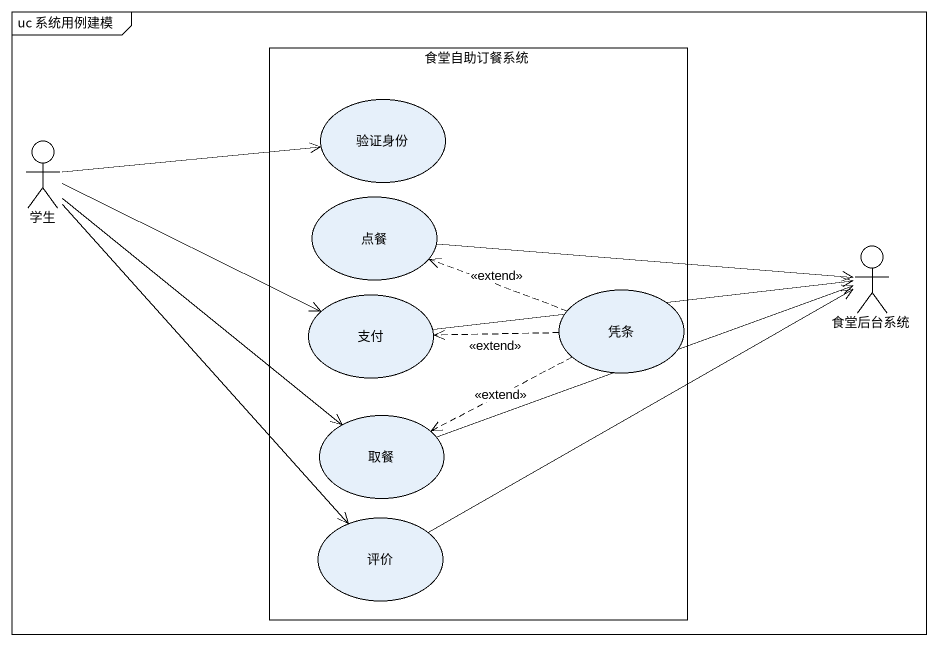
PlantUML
@startuml
mainframe uc 系统用例建模
rectangle 食堂自助订餐系统 {
  usecase 验证身份
  usecase 点餐
  usecase 支付
  usecase 凭条
  usecase 取餐
  usecase 评价
}
actor 学生
actor 食堂后台系统
学生 -right-> 验证身份
学生 -right-> 支付
学生 --> 取餐
学生 --> 评价
点餐 -right-> 食堂后台系统
支付 -right-> 食堂后台系统
凭条 .left.> 点餐 : <<extend>>
凭条 .left.> 支付 : <<extend>>
凭条 .left.> 取餐 : <<extend>>
取餐 -right-> 食堂后台系统
评价 -right-> 食堂后台系统
@enduml
